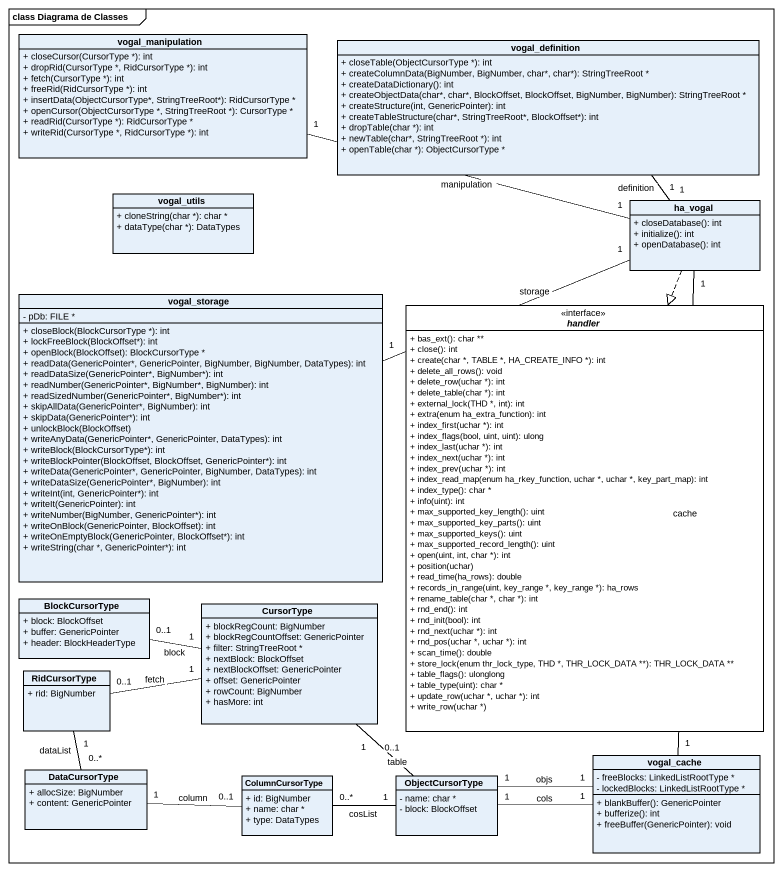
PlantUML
@startuml
mainframe class Diagrama de Classes
hide circle
hide empty members
skinparam classAttributeIconSize 0
class vogal_manipulation {
  + closeCursor(CursorType *): int
  + dropRid(CursorType *, RidCursorType *): int
  + fetch(CursorType *): int
  + freeRid(RidCursorType *): int
  + insertData(ObjectCursorType*, StringTreeRoot*): RidCursorType *
  + openCursor(ObjectCursorType *, StringTreeRoot *): CursorType *
  + readRid(CursorType *): RidCursorType *
  + writeRid(CursorType *, RidCursorType *): int
}
class vogal_definition {
  + closeTable(ObjectCursorType *): int
  + createColumnData(BigNumber, BigNumber, char*, char*): StringTreeRoot *
  + createDataDictionary(): int
  + createObjectData(char*, char*, BlockOffset, BlockOffset, BigNumber, BigNumber): StringTreeRoot *
  + createStructure(int, GenericPointer): int
  + createTableStructure(char*, StringTreeRoot*, BlockOffset*): int
  + dropTable(char *): int
  + newTable(char*, StringTreeRoot *): int
  + openTable(char *): ObjectCursorType *
}
class vogal_utils {
  + cloneString(char *): char *
  + dataType(char *): DataTypes
}
class ha_vogal {
  + closeDatabase(): int
  + initialize(): int
  + openDatabase(): int
}
class vogal_storage {
  - pDb: FILE *
  + closeBlock(BlockCursorType *): int
  + lockFreeBlock(BlockOffset*): int
  + openBlock(BlockOffset): BlockCursorType *
  + readData(GenericPointer*, GenericPointer, BigNumber, BigNumber, DataTypes): int
  + readDataSize(GenericPointer*, BigNumber*): int
  + readNumber(GenericPointer*, BigNumber*, BigNumber): int
  + readSizedNumber(GenericPointer*, BigNumber*): int
  + skipAllData(GenericPointer*, BigNumber): int
  + skipData(GenericPointer*): int
  + unlockBlock(BlockOffset)
  + writeAnyData(GenericPointer*, GenericPointer, DataTypes): int
  + writeBlock(BlockCursorType*): int
  + writeBlockPointer(BlockOffset, BlockOffset, GenericPointer*): int
  + writeData(GenericPointer*, GenericPointer, BigNumber, DataTypes): int
  + writeDataSize(GenericPointer*, BigNumber): int
  + writeInt(int, GenericPointer*): int
  + writeIt(GenericPointer): int
  + writeNumber(BigNumber, GenericPointer*): int
  + writeOnBlock(GenericPointer, BlockOffset): int
  + writeOnEmptyBlock(GenericPointer, BlockOffset*): int
  + writeString(char *, GenericPointer*): int
}
interface handler <<interface>> #FFFFFF {
  + bas_ext(): char **
  + close(): int
  + create(char *, TABLE *, HA_CREATE_INFO *): int
  + delete_all_rows(): void
  + delete_row(uchar *): int
  + delete_table(char *): int
  + external_lock(THD *, int): int
  + extra(enum ha_extra_function): int
  + index_first(uchar *): int
  + index_flags(bool, uint, uint): ulong
  + index_last(uchar *): int
  + index_next(uchar *): int
  + index_prev(uchar *): int
  + index_read_map(enum ha_rkey_function, uchar *, uchar *, key_part_map): int
  + index_type(): char *
  + info(uint): int
  + max_supported_key_length(): uint
  + max_supported_key_parts(): uint
  + max_supported_keys(): uint
  + max_supported_record_length(): uint
  + open(uint, int, char *): int
  + position(uchar)
  + read_time(ha_rows): double
  + records_in_range(uint, key_range *, key_range *): ha_rows
  + rename_table(char *, char *): int
  + rnd_end(): int
  + rnd_init(bool): int
  + rnd_next(uchar *): int
  + rnd_pos(uchar *, uchar *): int
  + scan_time(): double
  + store_lock(enum thr_lock_type, THD *, THR_LOCK_DATA ~**): THR_LOCK_DATA ~**
  + table_flags(): ulonglong
  + table_type(uint): char *
  + update_row(uchar *, uchar *): int
  + write_row(uchar *)
}
class BlockCursorType {
  + block: BlockOffset
  + buffer: GenericPointer
  + header: BlockHeaderType
}
class CursorType {
  + blockRegCount: BigNumber
  + blockRegCountOffset: GenericPointer
  + filter: StringTreeRoot *
  + nextBlock: BlockOffset
  + nextBlockOffset: GenericPointer
  + offset: GenericPointer
  + rowCount: BigNumber
  + hasMore: int
}
class RidCursorType {
  + rid: BigNumber
}
class DataCursorType {
  + allocSize: BigNumber
  + content: GenericPointer
}
class ColumnCursorType {
  + id: BigNumber
  + name: char *
  + type: DataTypes
}
class ObjectCursorType {
  - name: char *
  - block: BlockOffset
}
class vogal_cache {
  - freeBlocks: LinkedListRootType *
  - lockedBlocks: LinkedListRootType *
  + blankBuffer(): GenericPointer
  + bufferize(): int
  + freeBuffer(GenericPointer): void
}
ha_vogal "1" -left- "1" vogal_manipulation : manipulation
ha_vogal "1" -up- "1" vogal_definition : definition
ha_vogal ..|> handler
ha_vogal "1" -- "1" vogal_cache : cache
vogal_storage "1" -right- "1" ha_vogal : storage
CursorType "1" -left- "0..1" BlockCursorType : block
CursorType "1" -left- "0..1" RidCursorType : fetch
RidCursorType "1" -- "0..*" DataCursorType : dataList
DataCursorType "1" -right- "0..1" ColumnCursorType : column
ObjectCursorType "0..1" -up- "1" CursorType : table
ObjectCursorType "1" -left- "0..*" ColumnCursorType : cosList
vogal_cache "1" -left- "1" ObjectCursorType : cols
vogal_cache "1" -left- "1" ObjectCursorType : objs
@enduml
